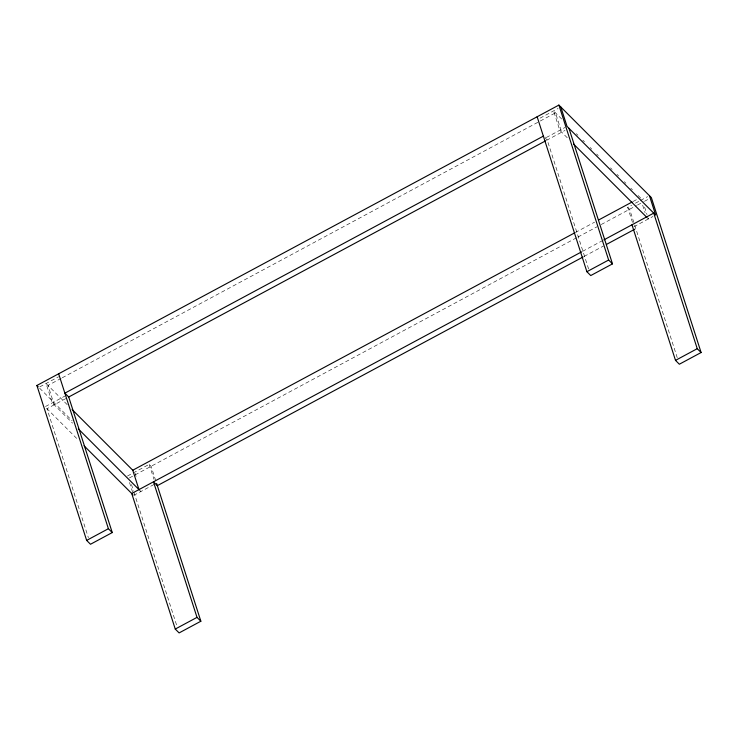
<?xml version="1.0" encoding="UTF-8"?>
<svg xmlns="http://www.w3.org/2000/svg" width="738" height="738" viewBox="0 0 738 738"><rect width="100%" height="100%" fill="white"/><g stroke="black" fill="none" stroke-linecap="round" stroke-linejoin="round"><path stroke-width="0.55" stroke-dasharray="3.69 2.77" d="M39.732 386.906L58.597 376.767M540.031 118.172L558.103 108.477M61.199 378.336L48.007 385.421L54.225 404.793M62.213 377.791L539.257 121.558M540.271 121.014L555.493 112.831L561.71 132.203M65.802 395.605L45.046 406.758L78.376 440.106M546.249 137.545L565.059 127.443M65.756 398.594L46.974 408.686L88.394 537.698M546.489 140.377L565.004 130.432M575.289 232.535L594.579 222.175M633.149 201.456L637.208 199.278M127.434 476.047L149.187 464.368L151.115 466.296L156.364 482.661M632.512 222.424L627.678 207.36L631.636 205.229M635.409 203.199L639.542 200.985M640.529 200.45L647.613 196.649M129.362 477.975L576.895 237.599M577.9 237.055L597.162 226.704M601.221 224.527L636.525 205.57M637.512 205.035L643.444 201.852M644.431 201.317L648.388 199.195M582.531 251.354L601.811 240.994M133.652 495.419L154.436 484.257M633.896 226.723L652.927 216.502M584.118 256.418L603.38 246.077M561.701 119.039L553.565 110.903L559.782 130.275L567.919 138.412M576.332 133.679L577.955 135.312M582.835 140.192L584.459 141.816M590.151 147.508L591.775 149.141M596.655 154.021L598.278 155.644M610.474 167.849L612.097 169.472M616.977 174.352L618.601 175.976M624.293 181.677L625.916 183.301M630.796 188.181L632.42 189.804M638.112 195.505L641.368 198.753M646.47 217.009L648.398 218.937L647.364 215.708M627.678 207.36L629.606 209.288L677.244 357.672M67.213 404.645L46.079 383.492L52.297 402.865L72.619 423.197M39.64 388.206L72.158 420.743M138.975 489.598L140.903 491.526M644.597 207.101L647.014 214.629M642.669 205.173L645.086 212.701M588.629 269.001L547.209 139.989L545.29 138.061L544.247 134.833M149.187 464.368L154.021 479.432M135.036 473.233L136.069 476.462M131.465 484.525L133.569 491.074M133.919 492.163L177.009 626.368M129.51 482.504L132.619 492.191"/><path stroke-width="1.11" d="M543.362 136.133L64.87 393.151L68.717 396.998L112.25 532.568L90.497 544.257L86.641 540.4L36.9 385.467L558.887 105.082L651.359 197.599L701.1 352.533L679.347 364.221L675.501 360.365L631.968 224.795M68.431 397.155L545.474 140.921M574.275 233.079L132.757 470.226L138.975 489.598M598.638 219.989L632.134 202M581.516 251.898L131.733 493.491L175.257 629.062L179.113 632.918L200.856 621.23L156.641 483.51M603.841 239.905L653.72 213.116L697.244 348.687L701.1 352.533M583.112 256.962L157.332 485.659L153.476 481.813L197.009 617.374L200.856 621.23M606.424 244.444L634.809 229.195M86.641 540.4L108.394 528.712L112.25 532.568M586.885 271.704L608.638 260.025L612.485 263.872L590.741 275.56L586.885 271.704L537.144 116.77M175.257 629.062L197.009 617.374M675.501 360.365L697.244 348.687M573.611 144.104L646.774 217.304M72.093 409.525L133.061 470.53M36.9 385.467L38.182 386.749M78.311 428.889L139.279 489.894M84.067 445.798L132.84 494.608M649.431 195.671L655.648 215.044L567.033 126.382L560.815 107.01M568.961 128.311L612.485 263.872M558.887 105.082L608.638 260.025M58.653 373.779L108.394 528.712"/></g></svg>
